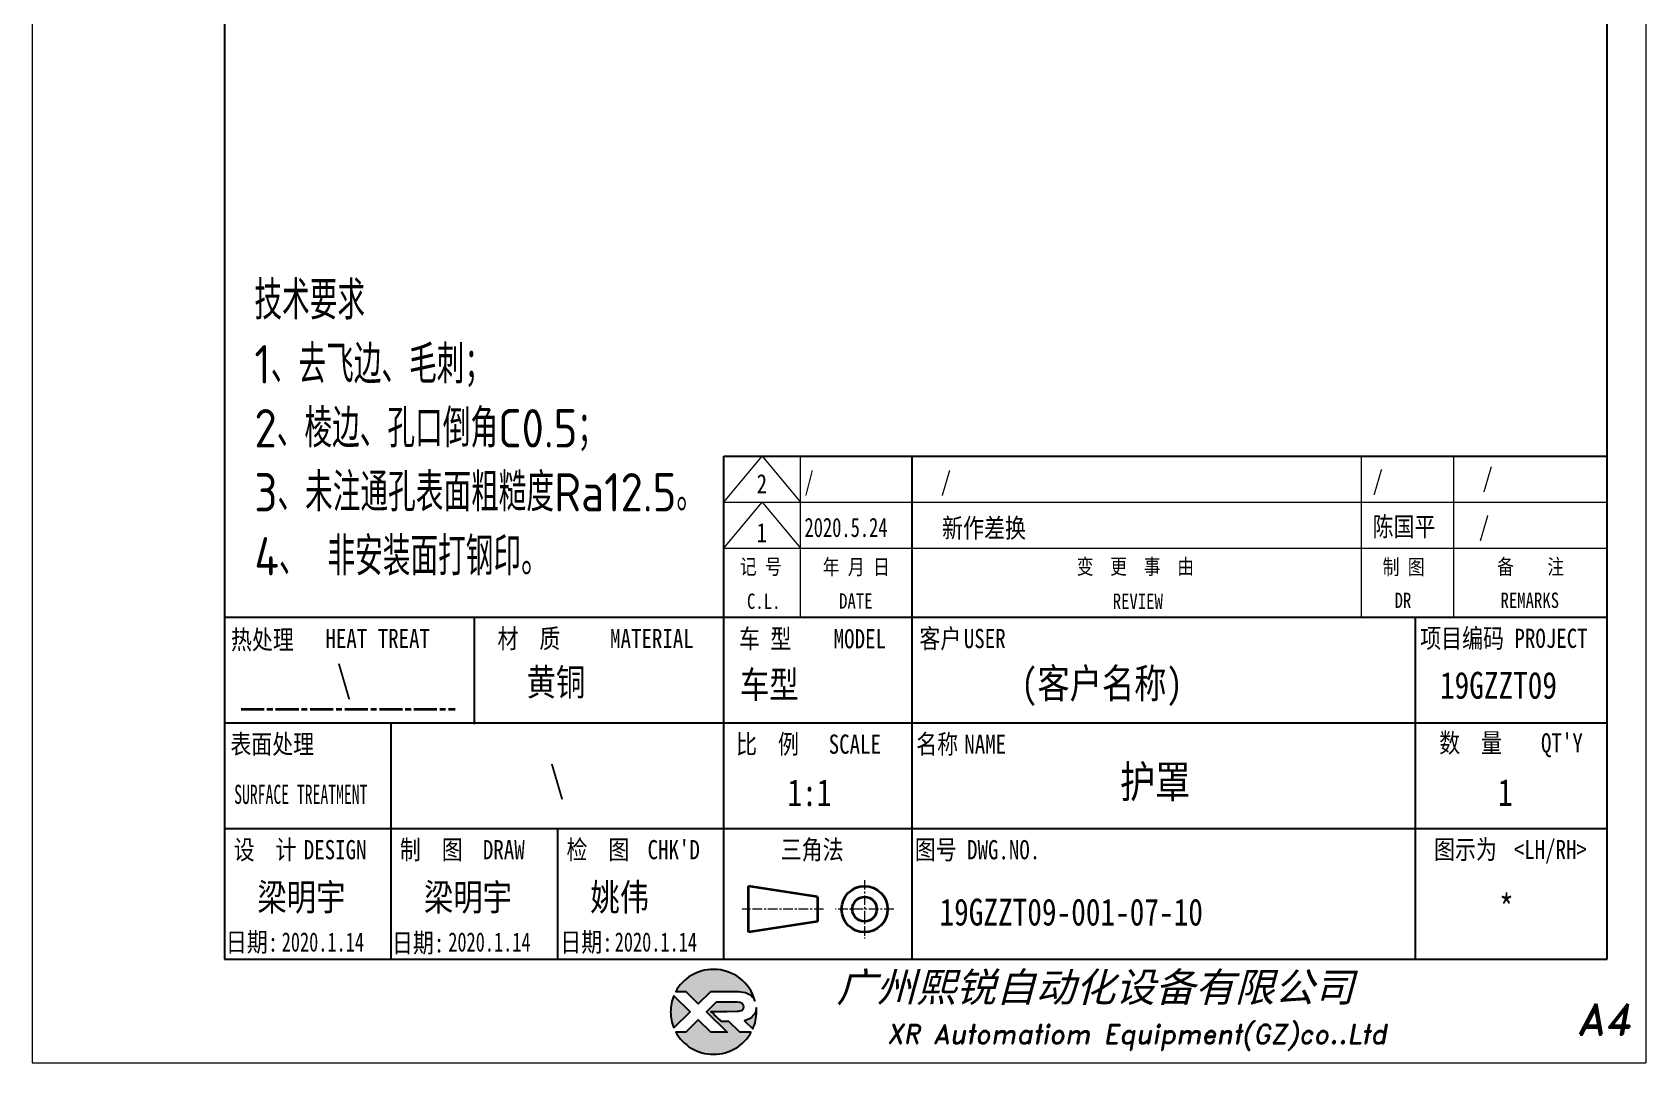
# Model space of a CAD drawing. Header units: millimetres. Extents: x 157477 to 225565, y -101889 to -80453.
# Drawn here: x 158076.6 to 158286.6, y -80935.5 to -80801.3 of the extents above; entities that cross this region are included whole.
import ezdxf
from ezdxf.enums import TextEntityAlignment as Align

# ---------------------------------------------------------------- set-up
doc = ezdxf.new("R2010")
doc.units = ezdxf.units.MM
doc.header["$LTSCALE"] = 0.5
doc.linetypes.add('AM_ISO08W050x2', pattern=[9, 6, -0.75, 1.5, -0.75])
doc.linetypes.add('CENTER', pattern=[2, 1.25, -0.25, 0.25, -0.25])
for name, color, linetype in [('DIM', 3, 'Continuous'), ('layer 1', 7, 'Continuous'), ('图\\M+19E79\\M+195B6\\M+18E9A', 7, 'Continuous'), ('图号', 7, 'Continuous'), ('图名', 7, 'Continuous'), ('数量', 7, 'Continuous'), ('材质', 7, 'Continuous'), ('表面处理', 7, 'Continuous'), ('车型', 7, 'Continuous')]:
    doc.layers.add(name, color=color, linetype=linetype)
for name, color, linetype, lineweight in [('中心线', 2, 'AM_ISO08W050x2', 18), ('图框', 7, 'Continuous', 18), ('标注线', 3, 'Continuous', 18), ('热处理', 7, 'Continuous', 20), ('粗点划线', 6, 'AM_ISO08W050x2', 35)]:
    doc.layers.add(name, color=color, linetype=linetype, lineweight=lineweight)
doc.layers.add('打印-禁用', color=7, linetype='Continuous', lineweight=15, plot=False)
doc.styles.add('STYLE1', font='')
doc.styles.add('国标', font='simfang.ttf', dxfattribs={"width": 0.8})
doc.styles.add('机械长仿宋', font='gbenor.shx', dxfattribs={"height": 1, "bigfont": 'gbcbig.shx'})
doc.styles.add('标题\\M+18E9A', font='romand.shx', dxfattribs={"oblique": 10, "bigfont": 'bigfont.shx'})
doc.styles.get('STYLE1').set_extended_font_data('SimSun')

# ---------------------------------------------------------------- blocks, each defined once
blk = doc.blocks.new('XR')
at = {"true_color": 0xfc8000}
h = blk.add_hatch(color=30, dxfattribs=at)
h.set_gradient(color1=(252, 128, 0), rotation=240, one_color=1, tint=1, name='INVCURVED')
edge = h.paths.add_edge_path()
edge.add_spline(control_points=[(-434.18, -5928.47), (-433.9, -5928.74), (-433.63, -5929.01), (-433.63, -5929.01), (-433.63, -5929.01), (-433.63, -5929.01), (-433.36, -5928.74), (-433.09, -5928.47)], knot_values=[0.5625, 0.5625, 0.5625, 0.5625, 0.625, 0.625, 0.625, 0.6251, 0.6875, 0.6875, 0.6875, 0.6875], degree=3, periodic=0)
edge.add_spline(control_points=[(-433.09, -5928.47), (-432.82, -5928.2), (-432.54, -5927.93), (-432.54, -5927.93), (-432.54, -5927.93), (-432.54, -5927.93), (-432.04, -5927.93), (-431.53, -5927.93)], knot_values=[0.4375, 0.4375, 0.4375, 0.4375, 0.5, 0.5, 0.5, 0.5001, 0.5625, 0.5625, 0.5625, 0.5625], degree=3, periodic=0)
edge.add_spline(control_points=[(-431.53, -5927.93), (-431.03, -5927.93), (-430.52, -5927.93), (-430.52, -5927.93), (-430.52, -5927.93), (-430, -5927.93), (-429.43, -5927.96), (-429.01, -5928.33)], knot_values=[0.25, 0.25, 0.25, 0.25, 0.3125, 0.3125, 0.3125, 0.3126, 0.4375, 0.4375, 0.4375, 0.4375], degree=3, periodic=0)
edge.add_spline(control_points=[(-429.01, -5928.33), (-428.88, -5928.44), (-428.78, -5928.59), (-428.71, -5928.75)], knot_values=[0.125, 0.125, 0.125, 0.125, 0.25, 0.25, 0.25, 0.25], degree=3, periodic=0)
edge.add_spline(control_points=[(-428.71, -5928.75), (-429.13, -5927.18), (-430.58, -5926.02), (-432.31, -5926.02)], knot_values=[0, 0, 0, 0, 0.125, 0.125, 0.125, 0.125], degree=3, periodic=0)
edge.add_spline(control_points=[(-432.31, -5926.02), (-433.72, -5926.02), (-434.94, -5926.79), (-435.58, -5927.93)], knot_values=[0.875, 0.875, 0.875, 0.875, 1, 1, 1, 1], degree=3, periodic=0)
edge.add_spline(control_points=[(-435.58, -5927.93), (-435.58, -5927.93), (-434.72, -5927.93), (-434.72, -5927.93), (-434.72, -5927.93), (-434.72, -5927.93), (-434.45, -5928.2), (-434.18, -5928.47)], knot_values=[0.6875, 0.6875, 0.6875, 0.6875, 0.8125, 0.8125, 0.8125, 0.8126, 0.875, 0.875, 0.875, 0.875], degree=3, periodic=0)
edge = h.paths.add_edge_path()
edge.add_spline(control_points=[(-434.79, -5929.26), (-435.04, -5929.02), (-435.34, -5928.72), (-435.54, -5928.53)], knot_values=[0.562504, 0.562504, 0.562504, 0.562504, 0.656252, 0.656252, 0.656252, 0.656252], degree=3, periodic=0)
edge.add_spline(control_points=[(-435.54, -5928.53), (-435.67, -5928.4), (-435.76, -5928.31), (-435.76, -5928.31), (-435.76, -5928.31), (-435.94, -5928.74), (-436.03, -5929.21), (-436.03, -5929.71)], knot_values=[0.25, 0.25, 0.25, 0.25, 0.312504, 0.312504, 0.312504, 0.312604, 0.562504, 0.562504, 0.562504, 0.562504], degree=3, periodic=0)
edge.add_spline(control_points=[(-436.03, -5929.71), (-436.03, -5930.2), (-435.94, -5930.67), (-435.76, -5931.1), (-435.76, -5931.1), (-435.4, -5930.75), (-435.05, -5930.4)], knot_values=[0.874998, 0.874998, 0.874998, 0.874998, 1.124998, 1.124998, 1.124998, 1.25, 1.25, 1.25, 1.25], degree=3, periodic=0)
edge.add_spline(control_points=[(-435.05, -5930.4), (-434.7, -5930.05), (-434.34, -5929.71), (-434.34, -5929.71), (-434.34, -5929.71), (-434.34, -5929.71), (-434.34, -5929.71), (-434.34, -5929.71)], knot_values=[0.749878, 0.749878, 0.749878, 0.749878, 0.874875, 0.874875, 0.874875, 0.874936, 0.874998, 0.874998, 0.874998, 0.874998], degree=3, periodic=0)
edge.add_spline(control_points=[(-434.34, -5929.71), (-434.34, -5929.71), (-434.34, -5929.71), (-434.34, -5929.71)], knot_values=[0.749634, 0.749634, 0.749634, 0.749634, 0.749817, 0.749817, 0.749817, 0.749817], degree=3, periodic=0)
edge.add_spline(control_points=[(-434.35, -5929.7), (-434.35, -5929.7), (-434.35, -5929.7), (-434.35, -5929.7)], knot_values=[0.738281, 0.738281, 0.738281, 0.738281, 0.742188, 0.742188, 0.742188, 0.742188], degree=3, periodic=0)
edge.add_spline(control_points=[(-434.35, -5929.7), (-434.36, -5929.69), (-434.37, -5929.68), (-434.38, -5929.67)], knot_values=[0.726563, 0.726563, 0.726563, 0.726563, 0.738281, 0.738281, 0.738281, 0.738281], degree=3, periodic=0)
edge.add_spline(control_points=[(-434.38, -5929.67), (-434.38, -5929.66), (-434.39, -5929.65), (-434.4, -5929.65)], knot_values=[0.718751, 0.718751, 0.718751, 0.718751, 0.726563, 0.726563, 0.726563, 0.726563], degree=3, periodic=0)
edge.add_spline(control_points=[(-434.4, -5929.65), (-434.42, -5929.63), (-434.45, -5929.6), (-434.47, -5929.58)], knot_values=[0.703126, 0.703126, 0.703126, 0.703126, 0.718751, 0.718751, 0.718751, 0.718751], degree=3, periodic=0)
edge.add_spline(control_points=[(-434.47, -5929.58), (-434.5, -5929.55), (-434.53, -5929.52), (-434.56, -5929.49)], knot_values=[0.687501, 0.687501, 0.687501, 0.687501, 0.703126, 0.703126, 0.703126, 0.703126], degree=3, periodic=0)
edge.add_spline(control_points=[(-434.56, -5929.49), (-434.63, -5929.42), (-434.71, -5929.35), (-434.79, -5929.26)], knot_values=[0.656252, 0.656252, 0.656252, 0.656252, 0.687501, 0.687501, 0.687501, 0.687501], degree=3, periodic=0)
at = {"true_color": 0x0348ff}
h = blk.add_hatch(color=160, dxfattribs=at)
h.set_gradient(color1=(3, 72, 255), color2=(0, 41, 153), one_color=1, tint=0.3, name='HEMISPHERICAL')
edge = h.paths.add_edge_path()
edge.add_spline(control_points=[(-432.54, -5929.67), (-432.26, -5929.95), (-431.94, -5930.23), (-431.66, -5930.51), (-431.66, -5930.51), (-431.66, -5930.51), (-431.66, -5930.51), (-431.66, -5930.51)], knot_values=[0.736842, 0.736842, 0.736842, 0.736842, 0.789474, 0.789474, 0.789474, 0.789574, 0.802633, 0.802633, 0.802633, 0.802633], degree=3, periodic=0)
edge.add_spline(control_points=[(-431.66, -5930.51), (-431.65, -5930.51), (-431.65, -5930.52), (-431.65, -5930.52)], knot_values=[0.802633, 0.802633, 0.802633, 0.802633, 0.815791, 0.815791, 0.815791, 0.815791], degree=3, periodic=0)
edge.add_spline(control_points=[(-431.65, -5930.52), (-431.64, -5930.53), (-431.64, -5930.53), (-431.64, -5930.53)], knot_values=[0.815791, 0.815791, 0.815791, 0.815791, 0.82237, 0.82237, 0.82237, 0.82237], degree=3, periodic=0)
edge.add_spline(control_points=[(-431.64, -5930.53), (-431.64, -5930.53), (-431.64, -5930.53), (-431.63, -5930.54)], knot_values=[0.82237, 0.82237, 0.82237, 0.82237, 0.828949, 0.828949, 0.828949, 0.828949], degree=3, periodic=0)
edge.add_spline(control_points=[(-431.63, -5930.54), (-431.63, -5930.54), (-431.63, -5930.54), (-431.63, -5930.54), (-431.63, -5930.54), (-431.63, -5930.54), (-431.59, -5930.54), (-431.52, -5930.54)], knot_values=[0.841901, 0.841901, 0.841901, 0.841901, 0.842105, 0.842105, 0.842105, 0.842205, 0.855264, 0.855264, 0.855264, 0.855264], degree=3, periodic=0)
edge.add_spline(control_points=[(-431.52, -5930.54), (-431.46, -5930.54), (-431.38, -5930.54), (-431.3, -5930.54)], knot_values=[0.855264, 0.855264, 0.855264, 0.855264, 0.868422, 0.868422, 0.868422, 0.868422], degree=3, periodic=0)
edge.add_spline(control_points=[(-431.3, -5930.54), (-431.26, -5930.54), (-431.22, -5930.54), (-431.18, -5930.54)], knot_values=[0.868422, 0.868422, 0.868422, 0.868422, 0.875, 0.875, 0.875, 0.875], degree=3, periodic=0)
edge.add_spline(control_points=[(-431.18, -5930.54), (-431.14, -5930.54), (-431.1, -5930.54), (-431.07, -5930.54)], knot_values=[0.875, 0.875, 0.875, 0.875, 0.881579, 0.881579, 0.881579, 0.881579], degree=3, periodic=0)
edge.add_spline(control_points=[(-431.07, -5930.54), (-431.05, -5930.54), (-431.04, -5930.54), (-431.03, -5930.54)], knot_values=[0.881579, 0.881579, 0.881579, 0.881579, 0.884869, 0.884869, 0.884869, 0.884869], degree=3, periodic=0)
edge.add_spline(control_points=[(-431.03, -5930.54), (-431.02, -5930.54), (-431, -5930.54), (-431, -5930.54)], knot_values=[0.884869, 0.884869, 0.884869, 0.884869, 0.888158, 0.888158, 0.888158, 0.888158], degree=3, periodic=0)
edge.add_spline(control_points=[(-431, -5930.54), (-430.99, -5930.54), (-430.99, -5930.54), (-430.98, -5930.54)], knot_values=[0.888158, 0.888158, 0.888158, 0.888158, 0.889803, 0.889803, 0.889803, 0.889803], degree=3, periodic=0)
edge.add_spline(control_points=[(-430.98, -5930.54), (-430.98, -5930.54), (-430.98, -5930.54), (-430.97, -5930.54)], knot_values=[0.889803, 0.889803, 0.889803, 0.889803, 0.891447, 0.891447, 0.891447, 0.891447], degree=3, periodic=0)
edge.add_spline(control_points=[(-430.97, -5930.54), (-430.97, -5930.54), (-430.97, -5930.54), (-430.97, -5930.54)], knot_values=[0.891447, 0.891447, 0.891447, 0.891447, 0.89227, 0.89227, 0.89227, 0.89227], degree=3, periodic=0)
edge.add_spline(control_points=[(-430.97, -5930.54), (-430.97, -5930.54), (-430.97, -5930.54), (-430.97, -5930.54)], knot_values=[0.89227, 0.89227, 0.89227, 0.89227, 0.893092, 0.893092, 0.893092, 0.893092], degree=3, periodic=0)
edge.add_spline(control_points=[(-430.97, -5930.54), (-430.97, -5930.54), (-430.97, -5930.54), (-430.97, -5930.54)], knot_values=[0.893092, 0.893092, 0.893092, 0.893092, 0.893503, 0.893503, 0.893503, 0.893503], degree=3, periodic=0)
edge.add_spline(control_points=[(-430.97, -5930.54), (-430.97, -5930.54), (-430.97, -5930.54), (-430.97, -5930.54)], knot_values=[0.893503, 0.893503, 0.893503, 0.893503, 0.893914, 0.893914, 0.893914, 0.893914], degree=3, periodic=0)
edge.add_spline(control_points=[(-430.97, -5930.54), (-430.97, -5930.54), (-430.97, -5930.54), (-430.97, -5930.54)], knot_values=[0.893914, 0.893914, 0.893914, 0.893914, 0.89412, 0.89412, 0.89412, 0.89412], degree=3, periodic=0)
edge.add_spline(control_points=[(-430.97, -5930.54), (-430.97, -5930.54), (-430.97, -5930.54), (-430.97, -5930.54)], knot_values=[0.89412, 0.89412, 0.89412, 0.89412, 0.894326, 0.894326, 0.894326, 0.894326], degree=3, periodic=0)
edge.add_spline(control_points=[(-430.97, -5930.54), (-430.97, -5930.54), (-430.97, -5930.54), (-430.97, -5930.54)], knot_values=[0.894428, 0.894428, 0.894428, 0.894428, 0.894531, 0.894531, 0.894531, 0.894531], degree=3, periodic=0)
edge.add_spline(control_points=[(-430.97, -5930.54), (-430.97, -5930.54), (-430.97, -5930.54), (-430.97, -5930.54)], knot_values=[0.894531, 0.894531, 0.894531, 0.894531, 0.894583, 0.894583, 0.894583, 0.894583], degree=3, periodic=0)
edge.add_spline(control_points=[(-430.97, -5930.54), (-430.97, -5930.54), (-430.97, -5930.54), (-430.97, -5930.54), (-430.97, -5930.54), (-430.97, -5930.54), (-430.73, -5930.78), (-430.49, -5931.01)], knot_values=[0.894685, 0.894685, 0.894685, 0.894685, 0.894737, 0.894737, 0.894737, 0.894837, 0.921052, 0.921052, 0.921052, 0.921052], degree=3, periodic=0)
edge.add_spline(control_points=[(-430.49, -5931.01), (-430.26, -5931.24), (-430.02, -5931.48), (-430.02, -5931.48)], knot_values=[0.921052, 0.921052, 0.921052, 0.921052, 0.947368, 0.947368, 0.947368, 0.947368], degree=3, periodic=0)
edge.add_spline(control_points=[(-430.02, -5931.48), (-430.02, -5931.48), (-430.02, -5931.48), (-430.02, -5931.48)], knot_values=[0.947522, 0.947522, 0.947522, 0.947522, 0.947573, 0.947573, 0.947573, 0.947573], degree=3, periodic=0)
edge.add_spline(control_points=[(-430.02, -5931.48), (-430.02, -5931.48), (-430.02, -5931.48), (-430.02, -5931.48)], knot_values=[0.947573, 0.947573, 0.947573, 0.947573, 0.947676, 0.947676, 0.947676, 0.947676], degree=3, periodic=0)
edge.add_spline(control_points=[(-430.02, -5931.48), (-430.02, -5931.48), (-430.02, -5931.48), (-430.02, -5931.48)], knot_values=[0.947676, 0.947676, 0.947676, 0.947676, 0.947779, 0.947779, 0.947779, 0.947779], degree=3, periodic=0)
edge.add_spline(control_points=[(-430.02, -5931.48), (-430.02, -5931.48), (-430.02, -5931.48), (-430.02, -5931.48)], knot_values=[0.947779, 0.947779, 0.947779, 0.947779, 0.947984, 0.947984, 0.947984, 0.947984], degree=3, periodic=0)
edge.add_spline(control_points=[(-430.02, -5931.48), (-430.02, -5931.48), (-430.02, -5931.48), (-430.02, -5931.48)], knot_values=[0.947984, 0.947984, 0.947984, 0.947984, 0.94819, 0.94819, 0.94819, 0.94819], degree=3, periodic=0)
edge.add_spline(control_points=[(-430.02, -5931.48), (-430.02, -5931.48), (-430.02, -5931.48), (-430.02, -5931.48)], knot_values=[0.94819, 0.94819, 0.94819, 0.94819, 0.948601, 0.948601, 0.948601, 0.948601], degree=3, periodic=0)
edge.add_spline(control_points=[(-430.02, -5931.48), (-430.02, -5931.48), (-430.02, -5931.48), (-430.02, -5931.48)], knot_values=[0.948601, 0.948601, 0.948601, 0.948601, 0.949012, 0.949012, 0.949012, 0.949012], degree=3, periodic=0)
edge.add_spline(control_points=[(-430.02, -5931.48), (-430.02, -5931.48), (-430.01, -5931.48), (-430.01, -5931.48)], knot_values=[0.949012, 0.949012, 0.949012, 0.949012, 0.949834, 0.949834, 0.949834, 0.949834], degree=3, periodic=0)
edge.add_spline(control_points=[(-430.01, -5931.48), (-430.01, -5931.48), (-430.01, -5931.48), (-430.01, -5931.48)], knot_values=[0.949834, 0.949834, 0.949834, 0.949834, 0.950657, 0.950657, 0.950657, 0.950657], degree=3, periodic=0)
edge.add_spline(control_points=[(-430.01, -5931.48), (-430.01, -5931.48), (-430, -5931.48), (-430, -5931.48)], knot_values=[0.950657, 0.950657, 0.950657, 0.950657, 0.952301, 0.952301, 0.952301, 0.952301], degree=3, periodic=0)
edge.add_spline(control_points=[(-430, -5931.48), (-429.99, -5931.48), (-429.98, -5931.48), (-429.98, -5931.48)], knot_values=[0.952301, 0.952301, 0.952301, 0.952301, 0.953946, 0.953946, 0.953946, 0.953946], degree=3, periodic=0)
edge.add_spline(control_points=[(-429.98, -5931.48), (-429.96, -5931.48), (-429.95, -5931.48), (-429.93, -5931.48)], knot_values=[0.953946, 0.953946, 0.953946, 0.953946, 0.957236, 0.957236, 0.957236, 0.957236], degree=3, periodic=0)
edge.add_spline(control_points=[(-429.93, -5931.48), (-429.91, -5931.48), (-429.89, -5931.48), (-429.87, -5931.48)], knot_values=[0.957236, 0.957236, 0.957236, 0.957236, 0.960525, 0.960525, 0.960525, 0.960525], degree=3, periodic=0)
edge.add_spline(control_points=[(-429.87, -5931.48), (-429.82, -5931.48), (-429.77, -5931.48), (-429.71, -5931.48)], knot_values=[0.960525, 0.960525, 0.960525, 0.960525, 0.967104, 0.967104, 0.967104, 0.967104], degree=3, periodic=0)
edge.add_spline(control_points=[(-429.71, -5931.48), (-429.65, -5931.48), (-429.59, -5931.48), (-429.53, -5931.48)], knot_values=[0.967104, 0.967104, 0.967104, 0.967104, 0.973683, 0.973683, 0.973683, 0.973683], degree=3, periodic=0)
edge.add_spline(control_points=[(-429.53, -5931.48), (-429.41, -5931.48), (-429.29, -5931.48), (-429.19, -5931.48)], knot_values=[0.973683, 0.973683, 0.973683, 0.973683, 0.98684, 0.98684, 0.98684, 0.98684], degree=3, periodic=0)
edge.add_spline(control_points=[(-429.19, -5931.48), (-429.1, -5931.48), (-429.04, -5931.48), (-429.04, -5931.48), (-429.67, -5932.62), (-430.9, -5933.39), (-432.31, -5933.39)], knot_values=[0.98684, 0.98684, 0.98684, 0.98684, 1, 1, 1, 1.052632, 1.052632, 1.052632, 1.052632], degree=3, periodic=0)
edge.add_spline(control_points=[(-432.31, -5933.39), (-433.72, -5933.39), (-434.94, -5932.62), (-435.58, -5931.48), (-435.58, -5931.48), (-435.58, -5931.48), (-435.36, -5931.48), (-435.15, -5931.48)], knot_values=[0.052632, 0.052632, 0.052632, 0.052632, 0.105263, 0.105263, 0.105263, 0.105363, 0.131579, 0.131579, 0.131579, 0.131579], degree=3, periodic=0)
edge.add_spline(control_points=[(-435.15, -5931.48), (-434.93, -5931.48), (-434.72, -5931.48), (-434.72, -5931.48), (-434.72, -5931.48), (-434.72, -5931.48), (-434.45, -5931.21), (-434.18, -5930.94)], knot_values=[0.131579, 0.131579, 0.131579, 0.131579, 0.157895, 0.157895, 0.157895, 0.157995, 0.184211, 0.184211, 0.184211, 0.184211], degree=3, periodic=0)
edge.add_spline(control_points=[(-434.18, -5930.94), (-433.9, -5930.67), (-433.63, -5930.4), (-433.63, -5930.4), (-433.63, -5930.4), (-433.63, -5930.4), (-433.36, -5930.67), (-433.09, -5930.94)], knot_values=[0.184211, 0.184211, 0.184211, 0.184211, 0.210526, 0.210526, 0.210526, 0.210626, 0.236842, 0.236842, 0.236842, 0.236842], degree=3, periodic=0)
edge.add_spline(control_points=[(-433.09, -5930.94), (-432.82, -5931.21), (-432.54, -5931.48), (-432.54, -5931.48), (-432.54, -5931.48), (-432.54, -5931.48), (-432.19, -5931.48), (-431.83, -5931.48)], knot_values=[0.236842, 0.236842, 0.236842, 0.236842, 0.263158, 0.263158, 0.263158, 0.263258, 0.289474, 0.289474, 0.289474, 0.289474], degree=3, periodic=0)
edge.add_spline(control_points=[(-431.83, -5931.48), (-431.48, -5931.48), (-431.12, -5931.48), (-431.12, -5931.48), (-431.12, -5931.48), (-431.12, -5931.48), (-431.57, -5931.03), (-432.02, -5930.59)], knot_values=[0.289474, 0.289474, 0.289474, 0.289474, 0.315789, 0.315789, 0.315789, 0.315889, 0.342105, 0.342105, 0.342105, 0.342105], degree=3, periodic=0)
edge.add_spline(control_points=[(-432.02, -5930.59), (-432.47, -5930.15), (-432.92, -5929.71), (-432.92, -5929.71), (-432.92, -5929.71), (-432.92, -5929.71), (-432.71, -5929.5), (-432.5, -5929.29)], knot_values=[0.342105, 0.342105, 0.342105, 0.342105, 0.368421, 0.368421, 0.368421, 0.368521, 0.394737, 0.394737, 0.394737, 0.394737], degree=3, periodic=0)
edge.add_spline(control_points=[(-432.5, -5929.29), (-432.3, -5929.09), (-432.09, -5928.88), (-432.09, -5928.88)], knot_values=[0.394737, 0.394737, 0.394737, 0.394737, 0.421053, 0.421053, 0.421053, 0.421053], degree=3, periodic=0)
edge.add_spline(control_points=[(-432.09, -5928.88), (-432.09, -5928.88), (-432.06, -5928.86), (-432.06, -5928.86)], knot_values=[0.421053, 0.421053, 0.421053, 0.421053, 0.473684, 0.473684, 0.473684, 0.473684], degree=3, periodic=0)
edge.add_spline(control_points=[(-432.06, -5928.86), (-432.06, -5928.86), (-432.06, -5928.86), (-432.06, -5928.86), (-432.06, -5928.86), (-432.06, -5928.86), (-430.4, -5928.86), (-430.26, -5928.86)], knot_values=[0.473684, 0.473684, 0.473684, 0.473684, 0.5, 0.5, 0.5, 0.5001, 0.526316, 0.526316, 0.526316, 0.526316], degree=3, periodic=0)
edge.add_spline(control_points=[(-430.26, -5928.86), (-429.54, -5928.86), (-429.62, -5929.4), (-429.83, -5929.55)], knot_values=[0.526316, 0.526316, 0.526316, 0.526316, 0.578947, 0.578947, 0.578947, 0.578947], degree=3, periodic=0)
edge.add_spline(control_points=[(-429.83, -5929.55), (-429.94, -5929.62), (-430.08, -5929.65), (-430.26, -5929.65), (-430.26, -5929.65), (-430.26, -5929.65), (-430.48, -5929.65), (-430.71, -5929.66)], knot_values=[0.578947, 0.578947, 0.578947, 0.578947, 0.631579, 0.631579, 0.631579, 0.631679, 0.657895, 0.657895, 0.657895, 0.657895], degree=3, periodic=0)
edge.add_spline(control_points=[(-430.71, -5929.66), (-430.93, -5929.66), (-431.15, -5929.67), (-431.15, -5929.67), (-431.15, -5929.67), (-431.15, -5929.67), (-432.54, -5929.67), (-432.54, -5929.67)], knot_values=[0.657895, 0.657895, 0.657895, 0.657895, 0.684211, 0.684211, 0.684211, 0.684311, 0.736842, 0.736842, 0.736842, 0.736842], degree=3, periodic=0)
edge = h.paths.add_edge_path()
edge.add_spline(control_points=[(-428.6, -5929.32), (-428.61, -5929.67), (-428.76, -5930), (-429.06, -5930.22)], knot_values=[0.8, 0.8, 0.8, 0.8, 1, 1, 1, 1], degree=3, periodic=0)
edge.add_spline(control_points=[(-429.06, -5930.22), (-429.22, -5930.34), (-429.41, -5930.43), (-429.61, -5930.48)], knot_values=[0.6, 0.6, 0.6, 0.6, 0.8, 0.8, 0.8, 0.8], degree=3, periodic=0)
edge.add_spline(control_points=[(-429.61, -5930.48), (-429.61, -5930.48), (-428.9, -5931.19), (-428.9, -5931.19), (-428.9, -5931.19), (-428.69, -5930.73), (-428.58, -5930.23), (-428.58, -5929.71)], knot_values=[0.2, 0.2, 0.2, 0.2, 0.4, 0.4, 0.4, 0.4001, 0.6, 0.6, 0.6, 0.6], degree=3, periodic=0)
edge.add_spline(control_points=[(-428.58, -5929.71), (-428.58, -5929.58), (-428.59, -5929.45), (-428.6, -5929.32)], knot_values=[0, 0, 0, 0, 0.2, 0.2, 0.2, 0.2], degree=3, periodic=0)
at = {"layer": 'layer 1', "color": 30}
for points, knots in [([(-432.31, -5926.02), (-430.58, -5926.02), (-429.13, -5927.18), (-428.71, -5928.75), (-428.71, -5928.75), (-428.78, -5928.59), (-428.88, -5928.44), (-429.01, -5928.33), (-429.01, -5928.33), (-429.43, -5927.96), (-430, -5927.93), (-430.52, -5927.93), (-430.52, -5927.93), (-430.52, -5927.93), (-432.54, -5927.93), (-432.54, -5927.93), (-432.54, -5927.93), (-432.54, -5927.93), (-433.63, -5929.01), (-433.63, -5929.01), (-433.63, -5929.01), (-433.63, -5929.01), (-434.72, -5927.93), (-434.72, -5927.93), (-434.72, -5927.93), (-434.72, -5927.93), (-435.58, -5927.93), (-435.58, -5927.93), (-435.58, -5927.93), (-434.94, -5926.79), (-433.72, -5926.02), (-432.31, -5926.02)], [0, 0, 0, 0, 0.125, 0.125, 0.125, 0.125, 0.25, 0.25, 0.25, 0.25, 0.375, 0.375, 0.375, 0.375, 0.5, 0.5, 0.5, 0.5, 0.625, 0.625, 0.625, 0.625, 0.75, 0.75, 0.75, 0.75, 0.875, 0.875, 0.875, 0.875, 1, 1, 1, 1]), ([(-435.76, -5931.1), (-435.94, -5930.67), (-436.03, -5930.2), (-436.03, -5929.71), (-436.03, -5929.71), (-436.03, -5929.21), (-435.94, -5928.74), (-435.76, -5928.31), (-435.76, -5928.31), (-435.76, -5928.31), (-434.34, -5929.71), (-434.34, -5929.71), (-434.34, -5929.71), (-434.34, -5929.71), (-435.76, -5931.1), (-435.76, -5931.1)], [0, 0, 0, 0, 0.25, 0.25, 0.25, 0.25, 0.5, 0.5, 0.5, 0.5, 0.75, 0.75, 0.75, 0.75, 1, 1, 1, 1])]:
    blk.add_open_spline(points, degree=3, knots=knots, dxfattribs=at)
at = {"layer": 'layer 1', "color": 154}
for points, knots in [([(-429.04, -5931.48), (-429.67, -5932.62), (-430.9, -5933.39), (-432.31, -5933.39), (-432.31, -5933.39), (-433.72, -5933.39), (-434.94, -5932.62), (-435.58, -5931.48), (-435.58, -5931.48), (-435.58, -5931.48), (-434.72, -5931.48), (-434.72, -5931.48), (-434.72, -5931.48), (-434.72, -5931.48), (-433.63, -5930.4), (-433.63, -5930.4), (-433.63, -5930.4), (-433.63, -5930.4), (-432.54, -5931.48), (-432.54, -5931.48), (-432.54, -5931.48), (-432.54, -5931.48), (-431.12, -5931.48), (-431.12, -5931.48), (-431.12, -5931.48), (-431.12, -5931.48), (-432.92, -5929.71), (-432.92, -5929.71), (-432.92, -5929.71), (-432.92, -5929.71), (-432.09, -5928.88), (-432.09, -5928.88), (-432.09, -5928.88), (-432.09, -5928.88), (-432.06, -5928.86), (-432.06, -5928.86), (-432.06, -5928.86), (-432.06, -5928.86), (-430.4, -5928.86), (-430.26, -5928.86), (-430.26, -5928.86), (-429.54, -5928.86), (-429.62, -5929.4), (-429.83, -5929.55), (-429.83, -5929.55), (-429.94, -5929.62), (-430.08, -5929.65), (-430.26, -5929.65), (-430.26, -5929.65), (-430.26, -5929.65), (-431.15, -5929.67), (-431.15, -5929.67), (-431.15, -5929.67), (-431.15, -5929.67), (-432.54, -5929.67), (-432.54, -5929.67), (-432.54, -5929.67), (-432.26, -5929.95), (-431.94, -5930.23), (-431.66, -5930.51), (-431.66, -5930.51), (-431.66, -5930.51), (-431.63, -5930.54), (-431.63, -5930.54), (-431.63, -5930.54), (-431.63, -5930.54), (-430.97, -5930.54), (-430.97, -5930.54), (-430.97, -5930.54), (-430.97, -5930.54), (-430.02, -5931.48), (-430.02, -5931.48), (-430.02, -5931.48), (-430.02, -5931.48), (-429.04, -5931.48), (-429.04, -5931.48)], [0, 0, 0, 0, 0.052632, 0.052632, 0.052632, 0.052632, 0.105263, 0.105263, 0.105263, 0.105263, 0.157895, 0.157895, 0.157895, 0.157895, 0.210526, 0.210526, 0.210526, 0.210526, 0.263158, 0.263158, 0.263158, 0.263158, 0.315789, 0.315789, 0.315789, 0.315789, 0.368421, 0.368421, 0.368421, 0.368421, 0.421053, 0.421053, 0.421053, 0.421053, 0.473684, 0.473684, 0.473684, 0.473684, 0.526316, 0.526316, 0.526316, 0.526316, 0.578947, 0.578947, 0.578947, 0.578947, 0.631579, 0.631579, 0.631579, 0.631579, 0.684211, 0.684211, 0.684211, 0.684211, 0.736842, 0.736842, 0.736842, 0.736842, 0.789474, 0.789474, 0.789474, 0.789474, 0.842105, 0.842105, 0.842105, 0.842105, 0.894737, 0.894737, 0.894737, 0.894737, 0.947368, 0.947368, 0.947368, 0.947368, 1, 1, 1, 1]), ([(-428.6, -5929.32), (-428.59, -5929.45), (-428.58, -5929.58), (-428.58, -5929.71), (-428.58, -5929.71), (-428.58, -5930.23), (-428.69, -5930.73), (-428.9, -5931.19), (-428.9, -5931.19), (-428.9, -5931.19), (-429.61, -5930.48), (-429.61, -5930.48), (-429.61, -5930.48), (-429.41, -5930.43), (-429.22, -5930.34), (-429.06, -5930.22), (-429.06, -5930.22), (-428.76, -5930), (-428.61, -5929.67), (-428.6, -5929.32)], [0, 0, 0, 0, 0.2, 0.2, 0.2, 0.2, 0.4, 0.4, 0.4, 0.4, 0.6, 0.6, 0.6, 0.6, 0.8, 0.8, 0.8, 0.8, 1, 1, 1, 1])]:
    blk.add_open_spline(points, degree=3, knots=knots, dxfattribs=at)
blk = doc.blocks.new('GZDEH零件A4图框V01版')
at = {"layer": '中心线', "color": 1, "linetype": 'CENTER', "lineweight": 5, "ltscale": 2}
for p, q in [((108.33, 23.8), (108.33, 16.2)), ((103, 20), (92.4, 20)), ((112.13, 20), (104.53, 20))]:
    blk.add_line(p, q, dxfattribs=at)
at = {"layer": '图\\M+19E79\\M+195B6\\M+18E9A', "linetype": 'Continuous'}
for p, q in [((25, 292), (25, 13.5)), ((205, 13.5), (205, 292)), ((205, 13.5), (205, 97)), ((90, 79), (205, 79)), ((90, 13.5), (90, 79)), ((25, 13.5), (205, 13.5))]:
    blk.add_line(p, q, dxfattribs=at)
at = {"layer": '图\\M+19E79\\M+195B6\\M+18E9A', "color": 9}
for p, q in [((114.5, 79), (114.5, 13.5)), ((205, 58), (25, 58)), ((57.5, 58), (57.5, 44.11)), ((114.5, 58), (114.5, 13.5)), ((180, 58), (180, 13.5)), ((25, 44.25), (205, 44.25)), ((46.68, 44.25), (46.68, 30.5)), ((25, 30.5), (205, 30.5)), ((46.68, 30.5), (46.68, 13.5)), ((46.68, 30.5), (46.68, 13.5)), ((68.34, 30.5), (68.34, 13.5)), ((68.34, 30.5), (68.34, 13.5))]:
    blk.add_line(p, q, dxfattribs=at)
at = {"layer": '图框', "color": 9}
for p, q in [((90, 73), (95, 79)), ((95, 79), (100, 73)), ((100, 58), (100, 79)), ((173, 58), (173, 79)), ((185, 79), (185, 58)), ((90, 73), (205, 73)), ((90, 67), (95, 73)), ((95, 73), (100, 67)), ((90, 67), (205, 67))]:
    blk.add_line(p, q, dxfattribs=at)
at = {"layer": '图框', "color": 2, "linetype": 'ByBlock', "lineweight": 35}
for p, q in [((102.2, 21.6), (93.2, 23)), ((93.2, 17), (93.2, 23)), ((102.2, 21.6), (102.2, 18.4)), ((102.2, 18.4), (93.2, 17))]:
    blk.add_line(p, q, dxfattribs=at)
for radius in [3, 1.6]:
    blk.add_circle((108.33, 20), radius, dxfattribs=at)
at = {"layer": '打印-禁用', "linetype": 'Continuous'}
for p, q in [((0, 297), (0, 0)), ((210, 297), (210, 0)), ((0, 0), (210, 0))]:
    blk.add_line(p, q, dxfattribs=at)
at = {"layer": 'DIM', "xscale": 1.5, "yscale": 1.5, "zscale": 1.5}
blk.add_blockref('XR', (737.13, 8901.19), dxfattribs=at)
at = {"layer": '图\\M+19E79\\M+195B6\\M+18E9A', "color": 9, "style": '国标'}
for s, width, p in [('热处理', 0.8, (25.86, 53.85)), ('材  质', 0.8, (60.55, 54)), ('项目编码 PROJECT', 0.8, (180.64, 54.03)), ('表面处理', 0.8, (25.78, 40.25)), ('比  例\u3000', 0.8, (91.61, 40.25)), ('SCALE', 0.8, (103.66, 40.25)), ('名称\u3000', 0.8, (115.05, 40.25)), ('NAME', 0.8, (121.31, 40.25)), ('数  量', 0.8, (183.12, 40.41)), ("QT'Y ", 0.8, (196.37, 40.41)), ('SURFACE TREATMENT', 0.6, (26.28, 33.71)), (' DESIGN', 0.8, (33.98, 26.5)), (' DRAW', 0.8, (57.29, 26.5)), ("CHK'D", 0.8, (80.09, 26.5)), ('三角法', 0.8, (97.41, 26.5)), ('图号', 0.8, (114.87, 26.5)), ('DWG.NO.', 0.8, (121.67, 26.5)), ('图示为', 0.8, (182.45, 26.53)), ('<LH/RH>', 0.8, (192.82, 26.53))]:
    blk.add_text(s, height=2.5, dxfattribs=dict(at, width=width)).set_placement(p)
at = {"layer": '图\\M+19E79\\M+195B6\\M+18E9A', "color": 9, "style": '国标', "width": 0.8}
for s, p in [('车 型', (95.38, 55.27)), ('MODEL', (107.71, 55.22))]:
    blk.add_text(s, height=2.5, dxfattribs=at).set_placement(p, align=Align.MIDDLE)
for s, p in [('客户', (118.19, 54)), ('HEAT TREAT', (44.96, 54.01)), ('MATERIAL', (80.65, 54)), ('USER', (123.97, 54)), ('设  计', (30.3, 26.5)), ('制  图', (51.94, 26.5)), ('检  图', (73.62, 26.5)), ('日期:', (28.6, 14.46)), ('日期:', (50.22, 14.36)), ('日期:', (72.13, 14.46))]:
    blk.add_text(s, height=2.5, dxfattribs=at).set_placement(p, align=Align.CENTER)
at = {"layer": '图\\M+19E79\\M+195B6\\M+18E9A', "color": 7, "lineweight": -3, "style": 'STYLE1', "oblique": 15}
blk.add_text('广州熙锐自动化设备有限公司 ', height=3.8, dxfattribs=at).set_placement((104.67, 7.95))
at = {"layer": '图\\M+19E79\\M+195B6\\M+18E9A', "color": 7, "style": '标题\\M+18E9A', "oblique": 10}
for s, height, p in [('A4', 4, (204.57, 5.66)), ('XR Automatiom Equipment(GZ)co..Ltd', 2.5, (143.77, 3.56))]:
    blk.add_text(s, height=height, dxfattribs=at).set_placement(p, align=Align.MIDDLE)
at = {"layer": '图框', "color": 9, "style": '国标', "width": 0.8}
for s, p in [('记 号', (94.82, 63.62)), ('年 月 日', (107.24, 63.57)), ('变  更  事  由', (143.58, 63.63)), ('C.L.', (95.2, 59.11)), ('DATE', (107.19, 59.14)), ('REVIEW', (143.89, 59.11))]:
    blk.add_text(s, height=2, dxfattribs=at).set_placement(p, align=Align.CENTER)
for s, p in [('制 图', (178.49, 64.61)), ('备    注', (195.02, 64.64)), ('DR', (178.4, 60.22)), ('REMARKS', (194.91, 60.23))]:
    blk.add_text(s, height=2, dxfattribs=at).set_placement(p, align=Align.MIDDLE)
blk = doc.blocks.new('DEH A4')
at = {"layer": '图框'}
blk.add_blockref('GZDEH零件A4图框V01版', (0, 0), dxfattribs=at)

msp = doc.modelspace()

# ---------------------------------------------------------------- linework, layer by layer
at = {"layer": '粗点划线', "linetype": 'AM_ISO08W050x2'}
msp.add_line((158103.78, -80889.452), (158131.641, -80889.452), dxfattribs=at)

# ---------------------------------------------------------------- block references
at = {"layer": '图框'}
msp.add_blockref('DEH A4', (158076.606, -80935.523), dxfattribs=at)

# ---------------------------------------------------------------- texts
at = {"layer": '图\\M+19E79\\M+195B6\\M+18E9A', "color": 3, "style": '国标'}
for s, height, width, p in [('/', 2.5, 0.705904, (158177.116, -80861.051)), ('/', 2.5, 0.8, (158194.851, -80861.051)), ('/', 2.5, 0.8, (158251.056, -80860.952)), ('/', 2.5, 0.8, (158265.351, -80860.581)), ('2', 2.5, 0.8, (158170.883, -80861.367)), ('2020.5.24', 2.5, 0.705904, (158177.116, -80867.051)), ('新作差换', 2.5, 0.8, (158195.023, -80867.136)), ('陈国平', 2.5, 0.8, (158251.056, -80866.952)), ('/', 2.5, 0.8, (158264.887, -80866.941)), ('1', 2.5, 0.8, (158170.873, -80867.727)), ('    (客户名称)', 3.85, 0.8, (158196.951, -80888.042)), ('19GZZT09', 3.5, 0.8, (158259.823, -80888.113)), ('1:1', 3.5, 0.8, (158174.906, -80902.09)), ('梁明宇', 3.5, 0.8, (158105.904, -80915.707)), ('梁明宇', 3.5, 0.8, (158127.584, -80915.707)), ('姚伟', 3.5, 0.8, (158149.244, -80915.707)), ('2020.1.14', 2.5, 0.7, (158109.069, -80921.043)), ('2020.1.14', 2.5, 0.7, (158130.749, -80921.043)), ('2020.1.14', 2.5, 0.7, (158152.409, -80921.043))]:
    msp.add_text(s, height=height, dxfattribs=dict(at, width=width)).set_placement(p)
at = {"layer": '图\\M+19E79\\M+195B6\\M+18E9A', "color": 3, "style": '国标', "width": 0.8}
msp.add_text('*', height=3.5, dxfattribs=at).set_placement((158268.477, -80917.107), align=Align.CENTER)
at = {"layer": '图号', "color": 3, "style": '国标', "width": 0.8}
msp.add_text('19GZZT09-001-07-10', height=3.5, dxfattribs=at).set_placement((158194.685, -80917.65))
at = {"layer": '图名', "color": 3, "style": '国标', "width": 0.8}
msp.add_text('护罩', height=4.2, dxfattribs=at).set_placement((158222.758, -80901.01), align=Align.CENTER)
at = {"layer": '数量', "color": 3, "style": '国标', "width": 0.8}
msp.add_text('1', height=3.5, dxfattribs=at).set_placement((158268.324, -80902.075), align=Align.CENTER)
at = {"layer": '材质', "color": 3, "style": '国标', "width": 0.8}
msp.add_text('黄铜', height=3.5, dxfattribs=at).set_placement((158144.764, -80887.703), align=Align.CENTER)
at = {"layer": '标注线', "color": 2, "insert": (158105.519, -80872.092), "char_height": 5, "width": 114.82461, "attachment_point": 7, "style": '机械长仿宋'}
msp.add_mtext('\\A2;技术要求\\P1、去飞边、毛刺；\\P2、棱边、孔口倒角C0.5；\\P3、未注通孔表面粗糙度Ra12.5。\\P{\\A0;4、\\C3; \\C2;非安装面打钢印。}', dxfattribs=at)
at = {"layer": '热处理', "color": 3, "style": '国标', "width": 0.8}
msp.add_text('\\', height=3.5, dxfattribs=at).set_placement((158117.185, -80887.327), align=Align.CENTER)
at = {"layer": '表面处理', "color": 3, "style": '国标', "width": 0.8}
msp.add_text('\\', height=3.5, dxfattribs=at).set_placement((158144.906, -80900.38), align=Align.CENTER)
at = {"layer": '车型', "color": 3, "style": '国标', "width": 0.8}
msp.add_text('车型', height=3.5, dxfattribs=at).set_placement((158168.711, -80888.027))

doc.saveas('drawing.dxf')
